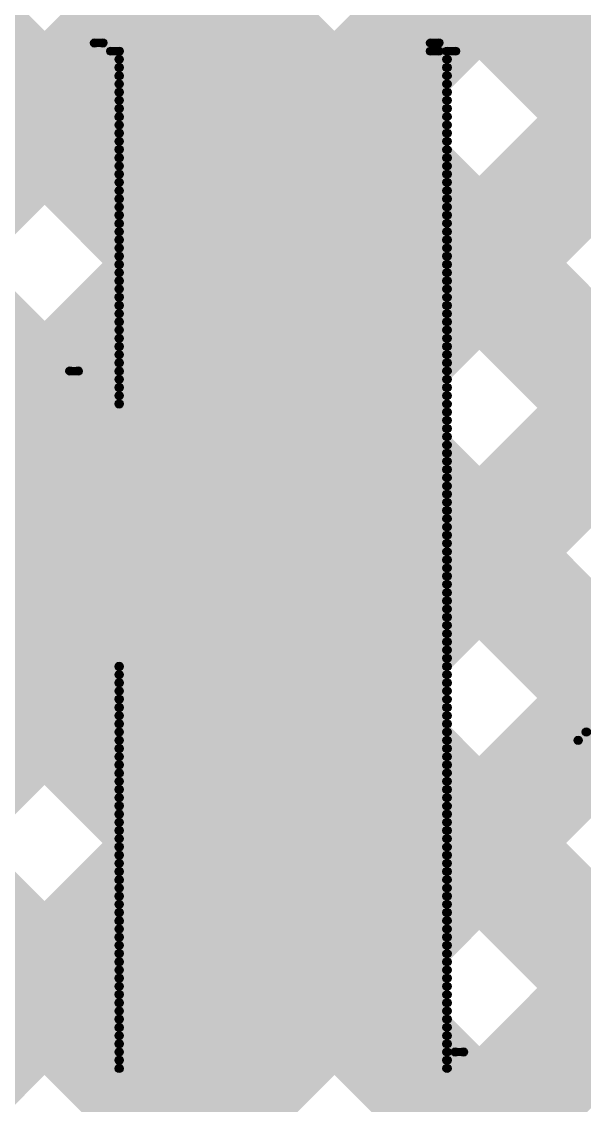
# Model space of a CAD drawing. Header units: millimetres. Extents: x 0 to 212, y 0 to 213.
# Drawn here: x 2.2141 to 2.2828, y 0.693 to 0.8251 of the extents above; entities that cross this region are included whole.
import ezdxf

# ---------------------------------------------------------------- set-up
doc = ezdxf.new("R2010")
doc.units = ezdxf.units.MM
doc.header["$MEASUREMENT"] = 0
for name, color, linetype in [('BottomLayer', 5, 'Continuous'), ('TopLayer', 1, 'Continuous'), ('TopOverlay', 2, 'Continuous')]:
    doc.layers.add(name, color=color, linetype=linetype)

msp = doc.modelspace()

# ---------------------------------------------------------------- hatches: boundary and pattern name
at = {"layer": 'BottomLayer'}
for points in [[(1.85049, 1.23991), (1.86109, 1.25052), (2.5433, 0.5683), (2.5327, 0.5577)], [(1.83281, 1.22223), (1.84341, 1.23284), (2.53853, 0.53772), (2.52793, 0.52711)], [(1.81513, 1.20455), (1.82574, 1.21516), (2.52086, 0.52004), (2.51025, 0.50943)], [(1.79745, 1.18688), (1.80806, 1.19748), (2.50318, 0.50236), (2.49257, 0.49176)], [(1.7427, 1.17092), (1.7533, 1.18153), (2.46782, 0.46701), (2.45722, 0.4564)], [(1.77919, 1.16979), (1.78979, 1.1804), (2.4855, 0.48469), (2.47489, 0.47408)], [(1.73182, 0.3177), (1.72121, 0.3283), (2.5327, 1.13979), (2.5433, 1.12918)], [(1.76718, 0.3177), (1.75657, 0.3283), (2.5327, 1.10443), (2.5433, 1.09382)], [(1.80253, 0.3177), (1.79192, 0.3283), (2.5327, 1.06908), (2.5433, 1.05847)], [(1.83789, 0.3177), (1.82728, 0.3283), (2.5327, 1.03372), (2.5433, 1.02311)], [(1.93727, 0.38172), (1.92666, 0.39233), (2.5327, 0.99837), (2.5433, 0.98776)], [(1.97205, 0.38115), (1.96145, 0.39176), (2.5327, 0.96301), (2.5433, 0.9524)]]:
    msp.add_hatch(color=5, dxfattribs=at).paths.add_polyline_path(points)
at = {"layer": 'TopLayer'}
for points in [[(1.39864, -0.01548), (1.38803, -0.00488), (2.5317, 1.13879), (2.5423, 1.12818)], [(1.99279, 1.09761), (2.0034, 1.10821), (2.5423, 0.5693), (2.5317, 0.5587)], [(1.43399, -0.01548), (1.42339, -0.00488), (2.5317, 1.10343), (2.5423, 1.09282)], [(1.97511, 1.07993), (1.98572, 1.09053), (2.5423, 0.53395), (2.5317, 0.52334)], [(1.95743, 1.06225), (1.96804, 1.07286), (2.5423, 0.49859), (2.5317, 0.48799)], [(1.46935, -0.01548), (1.45874, -0.00488), (2.5317, 1.06808), (2.5423, 1.05747)], [(1.93976, 1.04457), (1.95036, 1.05518), (2.5423, 0.46324), (2.5317, 0.45263)], [(1.92208, 1.02689), (1.93269, 1.0375), (2.5423, 0.42788), (2.5317, 0.41728)], [(1.50471, -0.01548), (1.4941, -0.00488), (2.5317, 1.03272), (2.5423, 1.02211)], [(1.9044, 1.00922), (1.91501, 1.01982), (2.5423, 0.39253), (2.5317, 0.38192)], [(1.93727, 0.38172), (1.92666, 0.39233), (2.5317, 0.99737), (2.5423, 0.98676)], [(1.97205, 0.38115), (1.96145, 0.39176), (2.5317, 0.96201), (2.5423, 0.9514)]]:
    msp.add_hatch(color=1, dxfattribs=at).paths.add_polyline_path(points)
at = {"layer": 'TopOverlay'}
h = msp.add_hatch(color=2, dxfattribs=at)
edge = h.paths.add_edge_path()
edge.add_arc((2.223, 0.82252), 0.0005, 0, 360)
for points in [[(2.223, 0.82202), (2.223, 0.82302), (2.224, 0.82302), (2.224, 0.82202)], [(2.264, 0.82202), (2.264, 0.82302), (2.265, 0.82302), (2.265, 0.82202)], [(2.225, 0.82102), (2.225, 0.82202), (2.226, 0.82202), (2.226, 0.82102)], [(2.264, 0.82102), (2.264, 0.82202), (2.265, 0.82202), (2.265, 0.82102)], [(2.266, 0.82102), (2.266, 0.82202), (2.267, 0.82202), (2.267, 0.82102)], [(2.226, 0.82002), (2.226, 0.82102), (2.266, 0.82102), (2.266, 0.82002)], [(2.226, 0.81902), (2.226, 0.82002), (2.266, 0.82002), (2.266, 0.81902)], [(2.226, 0.81802), (2.226, 0.81902), (2.266, 0.81902), (2.266, 0.81802)], [(2.226, 0.81702), (2.226, 0.81802), (2.266, 0.81802), (2.266, 0.81702)], [(2.226, 0.81602), (2.226, 0.81702), (2.266, 0.81702), (2.266, 0.81602)], [(2.226, 0.81502), (2.226, 0.81602), (2.266, 0.81602), (2.266, 0.81502)], [(2.226, 0.81402), (2.226, 0.81502), (2.266, 0.81502), (2.266, 0.81402)], [(2.226, 0.81302), (2.226, 0.81402), (2.266, 0.81402), (2.266, 0.81302)], [(2.226, 0.81202), (2.226, 0.81302), (2.266, 0.81302), (2.266, 0.81202)], [(2.226, 0.81102), (2.226, 0.81202), (2.266, 0.81202), (2.266, 0.81102)], [(2.226, 0.81002), (2.226, 0.81102), (2.266, 0.81102), (2.266, 0.81002)], [(2.226, 0.80902), (2.226, 0.81002), (2.266, 0.81002), (2.266, 0.80902)], [(2.226, 0.80802), (2.226, 0.80902), (2.266, 0.80902), (2.266, 0.80802)], [(2.226, 0.80702), (2.226, 0.80802), (2.266, 0.80802), (2.266, 0.80702)], [(2.226, 0.80602), (2.226, 0.80702), (2.266, 0.80702), (2.266, 0.80602)], [(2.226, 0.80502), (2.226, 0.80602), (2.266, 0.80602), (2.266, 0.80502)], [(2.226, 0.80402), (2.226, 0.80502), (2.266, 0.80502), (2.266, 0.80402)], [(2.226, 0.80302), (2.226, 0.80402), (2.266, 0.80402), (2.266, 0.80302)], [(2.226, 0.80202), (2.226, 0.80302), (2.266, 0.80302), (2.266, 0.80202)], [(2.226, 0.80102), (2.226, 0.80202), (2.266, 0.80202), (2.266, 0.80102)], [(2.226, 0.80002), (2.226, 0.80102), (2.266, 0.80102), (2.266, 0.80002)], [(2.226, 0.79902), (2.226, 0.80002), (2.266, 0.80002), (2.266, 0.79902)], [(2.226, 0.79802), (2.226, 0.79902), (2.266, 0.79902), (2.266, 0.79802)], [(2.226, 0.79702), (2.226, 0.79802), (2.266, 0.79802), (2.266, 0.79702)], [(2.226, 0.79602), (2.226, 0.79702), (2.266, 0.79702), (2.266, 0.79602)], [(2.226, 0.79502), (2.226, 0.79602), (2.266, 0.79602), (2.266, 0.79502)], [(2.226, 0.79402), (2.226, 0.79502), (2.266, 0.79502), (2.266, 0.79402)], [(2.226, 0.79302), (2.226, 0.79402), (2.266, 0.79402), (2.266, 0.79302)], [(2.226, 0.79202), (2.226, 0.79302), (2.266, 0.79302), (2.266, 0.79202)], [(2.226, 0.79102), (2.226, 0.79202), (2.266, 0.79202), (2.266, 0.79102)], [(2.226, 0.79002), (2.226, 0.79102), (2.266, 0.79102), (2.266, 0.79002)], [(2.226, 0.78902), (2.226, 0.79002), (2.266, 0.79002), (2.266, 0.78902)], [(2.226, 0.78802), (2.226, 0.78902), (2.266, 0.78902), (2.266, 0.78802)], [(2.226, 0.78702), (2.226, 0.78802), (2.266, 0.78802), (2.266, 0.78702)], [(2.226, 0.78602), (2.226, 0.78702), (2.266, 0.78702), (2.266, 0.78602)], [(2.226, 0.78502), (2.226, 0.78602), (2.266, 0.78602), (2.266, 0.78502)], [(2.226, 0.78402), (2.226, 0.78502), (2.266, 0.78502), (2.266, 0.78402)], [(2.226, 0.78302), (2.226, 0.78402), (2.266, 0.78402), (2.266, 0.78302)], [(2.22, 0.78202), (2.22, 0.78302), (2.221, 0.78302), (2.221, 0.78202)], [(2.226, 0.78202), (2.226, 0.78302), (2.266, 0.78302), (2.266, 0.78202)], [(2.226, 0.78102), (2.226, 0.78202), (2.266, 0.78202), (2.266, 0.78102)], [(2.226, 0.78002), (2.226, 0.78102), (2.266, 0.78102), (2.266, 0.78002)], [(2.226, 0.77902), (2.226, 0.78002), (2.266, 0.78002), (2.266, 0.77902)], [(2.146, 0.77702), (2.146, 0.77802), (2.266, 0.77802), (2.266, 0.77702)], [(2.226, 0.77802), (2.226, 0.77902), (2.266, 0.77902), (2.266, 0.77802)], [(2.146, 0.77602), (2.146, 0.77702), (2.266, 0.77702), (2.266, 0.77602)], [(2.146, 0.77502), (2.146, 0.77602), (2.266, 0.77602), (2.266, 0.77502)], [(2.146, 0.77402), (2.146, 0.77502), (2.266, 0.77502), (2.266, 0.77402)], [(2.146, 0.77302), (2.146, 0.77402), (2.266, 0.77402), (2.266, 0.77302)], [(2.146, 0.77202), (2.146, 0.77302), (2.266, 0.77302), (2.266, 0.77202)], [(2.146, 0.77102), (2.146, 0.77202), (2.266, 0.77202), (2.266, 0.77102)], [(2.146, 0.77002), (2.146, 0.77102), (2.266, 0.77102), (2.266, 0.77002)], [(2.146, 0.76902), (2.146, 0.77002), (2.266, 0.77002), (2.266, 0.76902)], [(2.146, 0.76802), (2.146, 0.76902), (2.266, 0.76902), (2.266, 0.76802)], [(2.146, 0.76702), (2.146, 0.76802), (2.266, 0.76802), (2.266, 0.76702)], [(2.146, 0.76602), (2.146, 0.76702), (2.266, 0.76702), (2.266, 0.76602)], [(2.146, 0.76502), (2.146, 0.76602), (2.266, 0.76602), (2.266, 0.76502)], [(2.146, 0.76402), (2.146, 0.76502), (2.266, 0.76502), (2.266, 0.76402)], [(2.146, 0.76302), (2.146, 0.76402), (2.266, 0.76402), (2.266, 0.76302)], [(2.146, 0.76202), (2.146, 0.76302), (2.266, 0.76302), (2.266, 0.76202)], [(2.146, 0.76102), (2.146, 0.76202), (2.266, 0.76202), (2.266, 0.76102)], [(2.146, 0.76002), (2.146, 0.76102), (2.266, 0.76102), (2.266, 0.76002)], [(2.146, 0.75902), (2.146, 0.76002), (2.266, 0.76002), (2.266, 0.75902)], [(2.146, 0.75802), (2.146, 0.75902), (2.266, 0.75902), (2.266, 0.75802)], [(2.146, 0.75702), (2.146, 0.75802), (2.266, 0.75802), (2.266, 0.75702)], [(2.146, 0.75602), (2.146, 0.75702), (2.266, 0.75702), (2.266, 0.75602)], [(2.146, 0.75502), (2.146, 0.75602), (2.266, 0.75602), (2.266, 0.75502)], [(2.146, 0.75402), (2.146, 0.75502), (2.266, 0.75502), (2.266, 0.75402)], [(2.146, 0.75302), (2.146, 0.75402), (2.266, 0.75402), (2.266, 0.75302)], [(2.146, 0.75202), (2.146, 0.75302), (2.266, 0.75302), (2.266, 0.75202)], [(2.146, 0.75102), (2.146, 0.75202), (2.266, 0.75202), (2.266, 0.75102)], [(2.146, 0.75002), (2.146, 0.75102), (2.266, 0.75102), (2.266, 0.75002)], [(2.146, 0.74902), (2.146, 0.75002), (2.266, 0.75002), (2.266, 0.74902)], [(2.146, 0.74802), (2.146, 0.74902), (2.266, 0.74902), (2.266, 0.74802)], [(2.146, 0.74702), (2.146, 0.74802), (2.266, 0.74802), (2.266, 0.74702)], [(2.226, 0.74602), (2.226, 0.74702), (2.266, 0.74702), (2.266, 0.74602)], [(2.226, 0.74502), (2.226, 0.74602), (2.266, 0.74602), (2.266, 0.74502)], [(2.226, 0.74402), (2.226, 0.74502), (2.266, 0.74502), (2.266, 0.74402)], [(2.226, 0.74302), (2.226, 0.74402), (2.266, 0.74402), (2.266, 0.74302)], [(2.226, 0.74202), (2.226, 0.74302), (2.266, 0.74302), (2.266, 0.74202)], [(2.226, 0.74102), (2.226, 0.74202), (2.266, 0.74202), (2.266, 0.74102)], [(2.226, 0.74002), (2.226, 0.74102), (2.266, 0.74102), (2.266, 0.74002)], [(2.226, 0.73902), (2.226, 0.74002), (2.266, 0.74002), (2.266, 0.73902)], [(2.226, 0.73802), (2.226, 0.73902), (2.266, 0.73902), (2.266, 0.73802)], [(2.226, 0.73702), (2.226, 0.73802), (2.266, 0.73802), (2.266, 0.73702)], [(2.282, 0.73702), (2.282, 0.73802), (2.321, 0.73802), (2.321, 0.73702)], [(2.226, 0.73602), (2.226, 0.73702), (2.266, 0.73702), (2.266, 0.73602)], [(2.226, 0.73502), (2.226, 0.73602), (2.266, 0.73602), (2.266, 0.73502)], [(2.226, 0.73402), (2.226, 0.73502), (2.266, 0.73502), (2.266, 0.73402)], [(2.226, 0.73302), (2.226, 0.73402), (2.266, 0.73402), (2.266, 0.73302)], [(2.226, 0.73202), (2.226, 0.73302), (2.266, 0.73302), (2.266, 0.73202)], [(2.226, 0.73102), (2.226, 0.73202), (2.266, 0.73202), (2.266, 0.73102)], [(2.226, 0.73002), (2.226, 0.73102), (2.266, 0.73102), (2.266, 0.73002)], [(2.226, 0.72902), (2.226, 0.73002), (2.266, 0.73002), (2.266, 0.72902)], [(2.226, 0.72802), (2.226, 0.72902), (2.266, 0.72902), (2.266, 0.72802)], [(2.226, 0.72702), (2.226, 0.72802), (2.266, 0.72802), (2.266, 0.72702)], [(2.226, 0.72602), (2.226, 0.72702), (2.266, 0.72702), (2.266, 0.72602)], [(2.226, 0.72502), (2.226, 0.72602), (2.266, 0.72602), (2.266, 0.72502)], [(2.226, 0.72402), (2.226, 0.72502), (2.266, 0.72502), (2.266, 0.72402)], [(2.226, 0.72302), (2.226, 0.72402), (2.266, 0.72402), (2.266, 0.72302)], [(2.226, 0.72202), (2.226, 0.72302), (2.266, 0.72302), (2.266, 0.72202)], [(2.226, 0.72102), (2.226, 0.72202), (2.266, 0.72202), (2.266, 0.72102)], [(2.226, 0.72002), (2.226, 0.72102), (2.266, 0.72102), (2.266, 0.72002)], [(2.226, 0.71902), (2.226, 0.72002), (2.266, 0.72002), (2.266, 0.71902)], [(2.226, 0.71802), (2.226, 0.71902), (2.266, 0.71902), (2.266, 0.71802)], [(2.226, 0.71702), (2.226, 0.71802), (2.266, 0.71802), (2.266, 0.71702)], [(2.226, 0.71602), (2.226, 0.71702), (2.266, 0.71702), (2.266, 0.71602)], [(2.226, 0.71502), (2.226, 0.71602), (2.266, 0.71602), (2.266, 0.71502)], [(2.226, 0.71402), (2.226, 0.71502), (2.266, 0.71502), (2.266, 0.71402)], [(2.226, 0.71302), (2.226, 0.71402), (2.266, 0.71402), (2.266, 0.71302)], [(2.226, 0.71202), (2.226, 0.71302), (2.266, 0.71302), (2.266, 0.71202)], [(2.226, 0.71102), (2.226, 0.71202), (2.266, 0.71202), (2.266, 0.71102)], [(2.226, 0.71002), (2.226, 0.71102), (2.266, 0.71102), (2.266, 0.71002)], [(2.226, 0.70902), (2.226, 0.71002), (2.266, 0.71002), (2.266, 0.70902)], [(2.226, 0.70802), (2.226, 0.70902), (2.266, 0.70902), (2.266, 0.70802)], [(2.226, 0.70702), (2.226, 0.70802), (2.266, 0.70802), (2.266, 0.70702)], [(2.226, 0.70602), (2.226, 0.70702), (2.266, 0.70702), (2.266, 0.70602)], [(2.226, 0.70502), (2.226, 0.70602), (2.266, 0.70602), (2.266, 0.70502)], [(2.226, 0.70402), (2.226, 0.70502), (2.266, 0.70502), (2.266, 0.70402)], [(2.226, 0.70302), (2.226, 0.70402), (2.266, 0.70402), (2.266, 0.70302)], [(2.226, 0.70202), (2.226, 0.70302), (2.266, 0.70302), (2.266, 0.70202)], [(2.226, 0.70102), (2.226, 0.70202), (2.266, 0.70202), (2.266, 0.70102)], [(2.226, 0.70002), (2.226, 0.70102), (2.266, 0.70102), (2.266, 0.70002)], [(2.226, 0.69902), (2.226, 0.70002), (2.266, 0.70002), (2.266, 0.69902)], [(2.226, 0.69802), (2.226, 0.69902), (2.266, 0.69902), (2.266, 0.69802)], [(2.267, 0.69902), (2.267, 0.70002), (2.268, 0.70002), (2.268, 0.69902)], [(2.226, 0.69702), (2.226, 0.69802), (2.266, 0.69802), (2.266, 0.69702)]]:
    msp.add_hatch(color=2, dxfattribs=at).paths.add_polyline_path(points)
h = msp.add_hatch(color=2, dxfattribs=at)
edge = h.paths.add_edge_path()
edge.add_arc((2.224, 0.82252), 0.0005, 0, 360)
h = msp.add_hatch(color=2, dxfattribs=at)
edge = h.paths.add_edge_path()
edge.add_arc((2.264, 0.82252), 0.0005, 0, 360)
h = msp.add_hatch(color=2, dxfattribs=at)
edge = h.paths.add_edge_path()
edge.add_arc((2.265, 0.82252), 0.0005, 0, 360)
h = msp.add_hatch(color=2, dxfattribs=at)
edge = h.paths.add_edge_path()
edge.add_arc((2.225, 0.82152), 0.0005, 0, 360)
h = msp.add_hatch(color=2, dxfattribs=at)
edge = h.paths.add_edge_path()
edge.add_arc((2.226, 0.82152), 0.0005, 0, 360)
h = msp.add_hatch(color=2, dxfattribs=at)
edge = h.paths.add_edge_path()
edge.add_arc((2.264, 0.82152), 0.0005, 0, 360)
h = msp.add_hatch(color=2, dxfattribs=at)
edge = h.paths.add_edge_path()
edge.add_arc((2.265, 0.82152), 0.0005, 0, 360)
h = msp.add_hatch(color=2, dxfattribs=at)
edge = h.paths.add_edge_path()
edge.add_arc((2.266, 0.82152), 0.0005, 0, 360)
h = msp.add_hatch(color=2, dxfattribs=at)
edge = h.paths.add_edge_path()
edge.add_arc((2.267, 0.82152), 0.0005, 0, 360)
h = msp.add_hatch(color=2, dxfattribs=at)
edge = h.paths.add_edge_path()
edge.add_arc((2.226, 0.82052), 0.0005, 0, 360)
h = msp.add_hatch(color=2, dxfattribs=at)
edge = h.paths.add_edge_path()
edge.add_arc((2.266, 0.82052), 0.0005, 0, 360)
h = msp.add_hatch(color=2, dxfattribs=at)
edge = h.paths.add_edge_path()
edge.add_arc((2.226, 0.81952), 0.0005, 0, 360)
h = msp.add_hatch(color=2, dxfattribs=at)
edge = h.paths.add_edge_path()
edge.add_arc((2.226, 0.81852), 0.0005, 0, 360)
h = msp.add_hatch(color=2, dxfattribs=at)
edge = h.paths.add_edge_path()
edge.add_arc((2.266, 0.81952), 0.0005, 0, 360)
h = msp.add_hatch(color=2, dxfattribs=at)
edge = h.paths.add_edge_path()
edge.add_arc((2.266, 0.81852), 0.0005, 0, 360)
h = msp.add_hatch(color=2, dxfattribs=at)
edge = h.paths.add_edge_path()
edge.add_arc((2.226, 0.81752), 0.0005, 0, 360)
h = msp.add_hatch(color=2, dxfattribs=at)
edge = h.paths.add_edge_path()
edge.add_arc((2.266, 0.81752), 0.0005, 0, 360)
h = msp.add_hatch(color=2, dxfattribs=at)
edge = h.paths.add_edge_path()
edge.add_arc((2.226, 0.81652), 0.0005, 0, 360)
h = msp.add_hatch(color=2, dxfattribs=at)
edge = h.paths.add_edge_path()
edge.add_arc((2.266, 0.81652), 0.0005, 0, 360)
h = msp.add_hatch(color=2, dxfattribs=at)
edge = h.paths.add_edge_path()
edge.add_arc((2.226, 0.81552), 0.0005, 0, 360)
h = msp.add_hatch(color=2, dxfattribs=at)
edge = h.paths.add_edge_path()
edge.add_arc((2.226, 0.81452), 0.0005, 0, 360)
h = msp.add_hatch(color=2, dxfattribs=at)
edge = h.paths.add_edge_path()
edge.add_arc((2.266, 0.81552), 0.0005, 0, 360)
h = msp.add_hatch(color=2, dxfattribs=at)
edge = h.paths.add_edge_path()
edge.add_arc((2.266, 0.81452), 0.0005, 0, 360)
h = msp.add_hatch(color=2, dxfattribs=at)
edge = h.paths.add_edge_path()
edge.add_arc((2.226, 0.81352), 0.0005, 0, 360)
h = msp.add_hatch(color=2, dxfattribs=at)
edge = h.paths.add_edge_path()
edge.add_arc((2.266, 0.81352), 0.0005, 0, 360)
h = msp.add_hatch(color=2, dxfattribs=at)
edge = h.paths.add_edge_path()
edge.add_arc((2.226, 0.81252), 0.0005, 0, 360)
h = msp.add_hatch(color=2, dxfattribs=at)
edge = h.paths.add_edge_path()
edge.add_arc((2.266, 0.81252), 0.0005, 0, 360)
h = msp.add_hatch(color=2, dxfattribs=at)
edge = h.paths.add_edge_path()
edge.add_arc((2.226, 0.81152), 0.0005, 0, 360)
h = msp.add_hatch(color=2, dxfattribs=at)
edge = h.paths.add_edge_path()
edge.add_arc((2.226, 0.81052), 0.0005, 0, 360)
h = msp.add_hatch(color=2, dxfattribs=at)
edge = h.paths.add_edge_path()
edge.add_arc((2.266, 0.81152), 0.0005, 0, 360)
h = msp.add_hatch(color=2, dxfattribs=at)
edge = h.paths.add_edge_path()
edge.add_arc((2.266, 0.81052), 0.0005, 0, 360)
h = msp.add_hatch(color=2, dxfattribs=at)
edge = h.paths.add_edge_path()
edge.add_arc((2.226, 0.80952), 0.0005, 0, 360)
h = msp.add_hatch(color=2, dxfattribs=at)
edge = h.paths.add_edge_path()
edge.add_arc((2.266, 0.80952), 0.0005, 0, 360)
h = msp.add_hatch(color=2, dxfattribs=at)
edge = h.paths.add_edge_path()
edge.add_arc((2.226, 0.80852), 0.0005, 0, 360)
h = msp.add_hatch(color=2, dxfattribs=at)
edge = h.paths.add_edge_path()
edge.add_arc((2.266, 0.80852), 0.0005, 0, 360)
h = msp.add_hatch(color=2, dxfattribs=at)
edge = h.paths.add_edge_path()
edge.add_arc((2.226, 0.80752), 0.0005, 0, 360)
h = msp.add_hatch(color=2, dxfattribs=at)
edge = h.paths.add_edge_path()
edge.add_arc((2.266, 0.80752), 0.0005, 0, 360)
h = msp.add_hatch(color=2, dxfattribs=at)
edge = h.paths.add_edge_path()
edge.add_arc((2.226, 0.80652), 0.0005, 0, 360)
h = msp.add_hatch(color=2, dxfattribs=at)
edge = h.paths.add_edge_path()
edge.add_arc((2.226, 0.80552), 0.0005, 0, 360)
h = msp.add_hatch(color=2, dxfattribs=at)
edge = h.paths.add_edge_path()
edge.add_arc((2.266, 0.80652), 0.0005, 0, 360)
h = msp.add_hatch(color=2, dxfattribs=at)
edge = h.paths.add_edge_path()
edge.add_arc((2.266, 0.80552), 0.0005, 0, 360)
h = msp.add_hatch(color=2, dxfattribs=at)
edge = h.paths.add_edge_path()
edge.add_arc((2.226, 0.80452), 0.0005, 0, 360)
h = msp.add_hatch(color=2, dxfattribs=at)
edge = h.paths.add_edge_path()
edge.add_arc((2.266, 0.80452), 0.0005, 0, 360)
h = msp.add_hatch(color=2, dxfattribs=at)
edge = h.paths.add_edge_path()
edge.add_arc((2.226, 0.80352), 0.0005, 0, 360)
h = msp.add_hatch(color=2, dxfattribs=at)
edge = h.paths.add_edge_path()
edge.add_arc((2.266, 0.80352), 0.0005, 0, 360)
h = msp.add_hatch(color=2, dxfattribs=at)
edge = h.paths.add_edge_path()
edge.add_arc((2.226, 0.80252), 0.0005, 0, 360)
h = msp.add_hatch(color=2, dxfattribs=at)
edge = h.paths.add_edge_path()
edge.add_arc((2.226, 0.80152), 0.0005, 0, 360)
h = msp.add_hatch(color=2, dxfattribs=at)
edge = h.paths.add_edge_path()
edge.add_arc((2.266, 0.80252), 0.0005, 0, 360)
h = msp.add_hatch(color=2, dxfattribs=at)
edge = h.paths.add_edge_path()
edge.add_arc((2.266, 0.80152), 0.0005, 0, 360)
h = msp.add_hatch(color=2, dxfattribs=at)
edge = h.paths.add_edge_path()
edge.add_arc((2.226, 0.80052), 0.0005, 0, 360)
h = msp.add_hatch(color=2, dxfattribs=at)
edge = h.paths.add_edge_path()
edge.add_arc((2.266, 0.80052), 0.0005, 0, 360)
h = msp.add_hatch(color=2, dxfattribs=at)
edge = h.paths.add_edge_path()
edge.add_arc((2.226, 0.79952), 0.0005, 0, 360)
h = msp.add_hatch(color=2, dxfattribs=at)
edge = h.paths.add_edge_path()
edge.add_arc((2.266, 0.79952), 0.0005, 0, 360)
h = msp.add_hatch(color=2, dxfattribs=at)
edge = h.paths.add_edge_path()
edge.add_arc((2.226, 0.79852), 0.0005, 0, 360)
h = msp.add_hatch(color=2, dxfattribs=at)
edge = h.paths.add_edge_path()
edge.add_arc((2.226, 0.79752), 0.0005, 0, 360)
h = msp.add_hatch(color=2, dxfattribs=at)
edge = h.paths.add_edge_path()
edge.add_arc((2.266, 0.79852), 0.0005, 0, 360)
h = msp.add_hatch(color=2, dxfattribs=at)
edge = h.paths.add_edge_path()
edge.add_arc((2.266, 0.79752), 0.0005, 0, 360)
h = msp.add_hatch(color=2, dxfattribs=at)
edge = h.paths.add_edge_path()
edge.add_arc((2.226, 0.79652), 0.0005, 0, 360)
h = msp.add_hatch(color=2, dxfattribs=at)
edge = h.paths.add_edge_path()
edge.add_arc((2.266, 0.79652), 0.0005, 0, 360)
h = msp.add_hatch(color=2, dxfattribs=at)
edge = h.paths.add_edge_path()
edge.add_arc((2.226, 0.79552), 0.0005, 0, 360)
h = msp.add_hatch(color=2, dxfattribs=at)
edge = h.paths.add_edge_path()
edge.add_arc((2.266, 0.79552), 0.0005, 0, 360)
h = msp.add_hatch(color=2, dxfattribs=at)
edge = h.paths.add_edge_path()
edge.add_arc((2.226, 0.79452), 0.0005, 0, 360)
h = msp.add_hatch(color=2, dxfattribs=at)
edge = h.paths.add_edge_path()
edge.add_arc((2.226, 0.79352), 0.0005, 0, 360)
h = msp.add_hatch(color=2, dxfattribs=at)
edge = h.paths.add_edge_path()
edge.add_arc((2.266, 0.79452), 0.0005, 0, 360)
h = msp.add_hatch(color=2, dxfattribs=at)
edge = h.paths.add_edge_path()
edge.add_arc((2.266, 0.79352), 0.0005, 0, 360)
h = msp.add_hatch(color=2, dxfattribs=at)
edge = h.paths.add_edge_path()
edge.add_arc((2.226, 0.79252), 0.0005, 0, 360)
h = msp.add_hatch(color=2, dxfattribs=at)
edge = h.paths.add_edge_path()
edge.add_arc((2.266, 0.79252), 0.0005, 0, 360)
h = msp.add_hatch(color=2, dxfattribs=at)
edge = h.paths.add_edge_path()
edge.add_arc((2.226, 0.79152), 0.0005, 0, 360)
h = msp.add_hatch(color=2, dxfattribs=at)
edge = h.paths.add_edge_path()
edge.add_arc((2.266, 0.79152), 0.0005, 0, 360)
h = msp.add_hatch(color=2, dxfattribs=at)
edge = h.paths.add_edge_path()
edge.add_arc((2.226, 0.79052), 0.0005, 0, 360)
h = msp.add_hatch(color=2, dxfattribs=at)
edge = h.paths.add_edge_path()
edge.add_arc((2.226, 0.78952), 0.0005, 0, 360)
h = msp.add_hatch(color=2, dxfattribs=at)
edge = h.paths.add_edge_path()
edge.add_arc((2.266, 0.79052), 0.0005, 0, 360)
h = msp.add_hatch(color=2, dxfattribs=at)
edge = h.paths.add_edge_path()
edge.add_arc((2.266, 0.78952), 0.0005, 0, 360)
h = msp.add_hatch(color=2, dxfattribs=at)
edge = h.paths.add_edge_path()
edge.add_arc((2.226, 0.78852), 0.0005, 0, 360)
h = msp.add_hatch(color=2, dxfattribs=at)
edge = h.paths.add_edge_path()
edge.add_arc((2.266, 0.78852), 0.0005, 0, 360)
h = msp.add_hatch(color=2, dxfattribs=at)
edge = h.paths.add_edge_path()
edge.add_arc((2.226, 0.78752), 0.0005, 0, 360)
h = msp.add_hatch(color=2, dxfattribs=at)
edge = h.paths.add_edge_path()
edge.add_arc((2.266, 0.78752), 0.0005, 0, 360)
h = msp.add_hatch(color=2, dxfattribs=at)
edge = h.paths.add_edge_path()
edge.add_arc((2.226, 0.78652), 0.0005, 0, 360)
h = msp.add_hatch(color=2, dxfattribs=at)
edge = h.paths.add_edge_path()
edge.add_arc((2.226, 0.78552), 0.0005, 0, 360)
h = msp.add_hatch(color=2, dxfattribs=at)
edge = h.paths.add_edge_path()
edge.add_arc((2.266, 0.78652), 0.0005, 0, 360)
h = msp.add_hatch(color=2, dxfattribs=at)
edge = h.paths.add_edge_path()
edge.add_arc((2.266, 0.78552), 0.0005, 0, 360)
h = msp.add_hatch(color=2, dxfattribs=at)
edge = h.paths.add_edge_path()
edge.add_arc((2.226, 0.78452), 0.0005, 0, 360)
h = msp.add_hatch(color=2, dxfattribs=at)
edge = h.paths.add_edge_path()
edge.add_arc((2.266, 0.78452), 0.0005, 0, 360)
h = msp.add_hatch(color=2, dxfattribs=at)
edge = h.paths.add_edge_path()
edge.add_arc((2.226, 0.78352), 0.0005, 0, 360)
h = msp.add_hatch(color=2, dxfattribs=at)
edge = h.paths.add_edge_path()
edge.add_arc((2.266, 0.78352), 0.0005, 0, 360)
h = msp.add_hatch(color=2, dxfattribs=at)
edge = h.paths.add_edge_path()
edge.add_arc((2.22, 0.78252), 0.0005, 0, 360)
h = msp.add_hatch(color=2, dxfattribs=at)
edge = h.paths.add_edge_path()
edge.add_arc((2.221, 0.78252), 0.0005, 0, 360)
h = msp.add_hatch(color=2, dxfattribs=at)
edge = h.paths.add_edge_path()
edge.add_arc((2.226, 0.78252), 0.0005, 0, 360)
h = msp.add_hatch(color=2, dxfattribs=at)
edge = h.paths.add_edge_path()
edge.add_arc((2.226, 0.78152), 0.0005, 0, 360)
h = msp.add_hatch(color=2, dxfattribs=at)
edge = h.paths.add_edge_path()
edge.add_arc((2.266, 0.78252), 0.0005, 0, 360)
h = msp.add_hatch(color=2, dxfattribs=at)
edge = h.paths.add_edge_path()
edge.add_arc((2.266, 0.78152), 0.0005, 0, 360)
h = msp.add_hatch(color=2, dxfattribs=at)
edge = h.paths.add_edge_path()
edge.add_arc((2.226, 0.78052), 0.0005, 0, 360)
h = msp.add_hatch(color=2, dxfattribs=at)
edge = h.paths.add_edge_path()
edge.add_arc((2.266, 0.78052), 0.0005, 0, 360)
h = msp.add_hatch(color=2, dxfattribs=at)
edge = h.paths.add_edge_path()
edge.add_arc((2.226, 0.77952), 0.0005, 0, 360)
h = msp.add_hatch(color=2, dxfattribs=at)
edge = h.paths.add_edge_path()
edge.add_arc((2.266, 0.77952), 0.0005, 0, 360)
h = msp.add_hatch(color=2, dxfattribs=at)
edge = h.paths.add_edge_path()
edge.add_arc((2.226, 0.77852), 0.0005, 0, 360)
h = msp.add_hatch(color=2, dxfattribs=at)
edge = h.paths.add_edge_path()
edge.add_arc((2.266, 0.77852), 0.0005, 0, 360)
h = msp.add_hatch(color=2, dxfattribs=at)
edge = h.paths.add_edge_path()
edge.add_arc((2.266, 0.77752), 0.0005, 0, 360)
h = msp.add_hatch(color=2, dxfattribs=at)
edge = h.paths.add_edge_path()
edge.add_arc((2.266, 0.77652), 0.0005, 0, 360)
h = msp.add_hatch(color=2, dxfattribs=at)
edge = h.paths.add_edge_path()
edge.add_arc((2.266, 0.77552), 0.0005, 0, 360)
h = msp.add_hatch(color=2, dxfattribs=at)
edge = h.paths.add_edge_path()
edge.add_arc((2.266, 0.77452), 0.0005, 0, 360)
h = msp.add_hatch(color=2, dxfattribs=at)
edge = h.paths.add_edge_path()
edge.add_arc((2.266, 0.77352), 0.0005, 0, 360)
h = msp.add_hatch(color=2, dxfattribs=at)
edge = h.paths.add_edge_path()
edge.add_arc((2.266, 0.77252), 0.0005, 0, 360)
h = msp.add_hatch(color=2, dxfattribs=at)
edge = h.paths.add_edge_path()
edge.add_arc((2.266, 0.77152), 0.0005, 0, 360)
h = msp.add_hatch(color=2, dxfattribs=at)
edge = h.paths.add_edge_path()
edge.add_arc((2.266, 0.77052), 0.0005, 0, 360)
h = msp.add_hatch(color=2, dxfattribs=at)
edge = h.paths.add_edge_path()
edge.add_arc((2.266, 0.76952), 0.0005, 0, 360)
h = msp.add_hatch(color=2, dxfattribs=at)
edge = h.paths.add_edge_path()
edge.add_arc((2.266, 0.76852), 0.0005, 0, 360)
h = msp.add_hatch(color=2, dxfattribs=at)
edge = h.paths.add_edge_path()
edge.add_arc((2.266, 0.76752), 0.0005, 0, 360)
h = msp.add_hatch(color=2, dxfattribs=at)
edge = h.paths.add_edge_path()
edge.add_arc((2.266, 0.76652), 0.0005, 0, 360)
h = msp.add_hatch(color=2, dxfattribs=at)
edge = h.paths.add_edge_path()
edge.add_arc((2.266, 0.76552), 0.0005, 0, 360)
h = msp.add_hatch(color=2, dxfattribs=at)
edge = h.paths.add_edge_path()
edge.add_arc((2.266, 0.76452), 0.0005, 0, 360)
h = msp.add_hatch(color=2, dxfattribs=at)
edge = h.paths.add_edge_path()
edge.add_arc((2.266, 0.76352), 0.0005, 0, 360)
h = msp.add_hatch(color=2, dxfattribs=at)
edge = h.paths.add_edge_path()
edge.add_arc((2.266, 0.76252), 0.0005, 0, 360)
h = msp.add_hatch(color=2, dxfattribs=at)
edge = h.paths.add_edge_path()
edge.add_arc((2.266, 0.76152), 0.0005, 0, 360)
h = msp.add_hatch(color=2, dxfattribs=at)
edge = h.paths.add_edge_path()
edge.add_arc((2.266, 0.76052), 0.0005, 0, 360)
h = msp.add_hatch(color=2, dxfattribs=at)
edge = h.paths.add_edge_path()
edge.add_arc((2.266, 0.75952), 0.0005, 0, 360)
h = msp.add_hatch(color=2, dxfattribs=at)
edge = h.paths.add_edge_path()
edge.add_arc((2.266, 0.75852), 0.0005, 0, 360)
h = msp.add_hatch(color=2, dxfattribs=at)
edge = h.paths.add_edge_path()
edge.add_arc((2.266, 0.75752), 0.0005, 0, 360)
h = msp.add_hatch(color=2, dxfattribs=at)
edge = h.paths.add_edge_path()
edge.add_arc((2.266, 0.75652), 0.0005, 0, 360)
h = msp.add_hatch(color=2, dxfattribs=at)
edge = h.paths.add_edge_path()
edge.add_arc((2.266, 0.75552), 0.0005, 0, 360)
h = msp.add_hatch(color=2, dxfattribs=at)
edge = h.paths.add_edge_path()
edge.add_arc((2.266, 0.75452), 0.0005, 0, 360)
h = msp.add_hatch(color=2, dxfattribs=at)
edge = h.paths.add_edge_path()
edge.add_arc((2.266, 0.75352), 0.0005, 0, 360)
h = msp.add_hatch(color=2, dxfattribs=at)
edge = h.paths.add_edge_path()
edge.add_arc((2.266, 0.75252), 0.0005, 0, 360)
h = msp.add_hatch(color=2, dxfattribs=at)
edge = h.paths.add_edge_path()
edge.add_arc((2.266, 0.75152), 0.0005, 0, 360)
h = msp.add_hatch(color=2, dxfattribs=at)
edge = h.paths.add_edge_path()
edge.add_arc((2.266, 0.75052), 0.0005, 0, 360)
h = msp.add_hatch(color=2, dxfattribs=at)
edge = h.paths.add_edge_path()
edge.add_arc((2.266, 0.74952), 0.0005, 0, 360)
h = msp.add_hatch(color=2, dxfattribs=at)
edge = h.paths.add_edge_path()
edge.add_arc((2.266, 0.74852), 0.0005, 0, 360)
h = msp.add_hatch(color=2, dxfattribs=at)
edge = h.paths.add_edge_path()
edge.add_arc((2.266, 0.74752), 0.0005, 0, 360)
h = msp.add_hatch(color=2, dxfattribs=at)
edge = h.paths.add_edge_path()
edge.add_arc((2.226, 0.74652), 0.0005, 0, 360)
h = msp.add_hatch(color=2, dxfattribs=at)
edge = h.paths.add_edge_path()
edge.add_arc((2.266, 0.74652), 0.0005, 0, 360)
h = msp.add_hatch(color=2, dxfattribs=at)
edge = h.paths.add_edge_path()
edge.add_arc((2.226, 0.74552), 0.0005, 0, 360)
h = msp.add_hatch(color=2, dxfattribs=at)
edge = h.paths.add_edge_path()
edge.add_arc((2.226, 0.74452), 0.0005, 0, 360)
h = msp.add_hatch(color=2, dxfattribs=at)
edge = h.paths.add_edge_path()
edge.add_arc((2.266, 0.74552), 0.0005, 0, 360)
h = msp.add_hatch(color=2, dxfattribs=at)
edge = h.paths.add_edge_path()
edge.add_arc((2.266, 0.74452), 0.0005, 0, 360)
h = msp.add_hatch(color=2, dxfattribs=at)
edge = h.paths.add_edge_path()
edge.add_arc((2.226, 0.74352), 0.0005, 0, 360)
h = msp.add_hatch(color=2, dxfattribs=at)
edge = h.paths.add_edge_path()
edge.add_arc((2.266, 0.74352), 0.0005, 0, 360)
h = msp.add_hatch(color=2, dxfattribs=at)
edge = h.paths.add_edge_path()
edge.add_arc((2.226, 0.74252), 0.0005, 0, 360)
h = msp.add_hatch(color=2, dxfattribs=at)
edge = h.paths.add_edge_path()
edge.add_arc((2.266, 0.74252), 0.0005, 0, 360)
h = msp.add_hatch(color=2, dxfattribs=at)
edge = h.paths.add_edge_path()
edge.add_arc((2.226, 0.74152), 0.0005, 0, 360)
h = msp.add_hatch(color=2, dxfattribs=at)
edge = h.paths.add_edge_path()
edge.add_arc((2.226, 0.74052), 0.0005, 0, 360)
h = msp.add_hatch(color=2, dxfattribs=at)
edge = h.paths.add_edge_path()
edge.add_arc((2.266, 0.74152), 0.0005, 0, 360)
h = msp.add_hatch(color=2, dxfattribs=at)
edge = h.paths.add_edge_path()
edge.add_arc((2.266, 0.74052), 0.0005, 0, 360)
h = msp.add_hatch(color=2, dxfattribs=at)
edge = h.paths.add_edge_path()
edge.add_arc((2.226, 0.73952), 0.0005, 0, 360)
h = msp.add_hatch(color=2, dxfattribs=at)
edge = h.paths.add_edge_path()
edge.add_arc((2.266, 0.73952), 0.0005, 0, 360)
h = msp.add_hatch(color=2, dxfattribs=at)
edge = h.paths.add_edge_path()
edge.add_arc((2.226, 0.73852), 0.0005, 0, 360)
h = msp.add_hatch(color=2, dxfattribs=at)
edge = h.paths.add_edge_path()
edge.add_arc((2.266, 0.73852), 0.0005, 0, 360)
h = msp.add_hatch(color=2, dxfattribs=at)
edge = h.paths.add_edge_path()
edge.add_arc((2.283, 0.73852), 0.0005, 0, 360)
h = msp.add_hatch(color=2, dxfattribs=at)
edge = h.paths.add_edge_path()
edge.add_arc((2.226, 0.73752), 0.0005, 0, 360)
h = msp.add_hatch(color=2, dxfattribs=at)
edge = h.paths.add_edge_path()
edge.add_arc((2.266, 0.73752), 0.0005, 0, 360)
h = msp.add_hatch(color=2, dxfattribs=at)
edge = h.paths.add_edge_path()
edge.add_arc((2.282, 0.73752), 0.0005, 0, 360)
h = msp.add_hatch(color=2, dxfattribs=at)
edge = h.paths.add_edge_path()
edge.add_arc((2.226, 0.73652), 0.0005, 0, 360)
h = msp.add_hatch(color=2, dxfattribs=at)
edge = h.paths.add_edge_path()
edge.add_arc((2.226, 0.73552), 0.0005, 0, 360)
h = msp.add_hatch(color=2, dxfattribs=at)
edge = h.paths.add_edge_path()
edge.add_arc((2.266, 0.73652), 0.0005, 0, 360)
h = msp.add_hatch(color=2, dxfattribs=at)
edge = h.paths.add_edge_path()
edge.add_arc((2.266, 0.73552), 0.0005, 0, 360)
h = msp.add_hatch(color=2, dxfattribs=at)
edge = h.paths.add_edge_path()
edge.add_arc((2.226, 0.73452), 0.0005, 0, 360)
h = msp.add_hatch(color=2, dxfattribs=at)
edge = h.paths.add_edge_path()
edge.add_arc((2.266, 0.73452), 0.0005, 0, 360)
h = msp.add_hatch(color=2, dxfattribs=at)
edge = h.paths.add_edge_path()
edge.add_arc((2.226, 0.73352), 0.0005, 0, 360)
h = msp.add_hatch(color=2, dxfattribs=at)
edge = h.paths.add_edge_path()
edge.add_arc((2.266, 0.73352), 0.0005, 0, 360)
h = msp.add_hatch(color=2, dxfattribs=at)
edge = h.paths.add_edge_path()
edge.add_arc((2.226, 0.73252), 0.0005, 0, 360)
h = msp.add_hatch(color=2, dxfattribs=at)
edge = h.paths.add_edge_path()
edge.add_arc((2.226, 0.73152), 0.0005, 0, 360)
h = msp.add_hatch(color=2, dxfattribs=at)
edge = h.paths.add_edge_path()
edge.add_arc((2.266, 0.73252), 0.0005, 0, 360)
h = msp.add_hatch(color=2, dxfattribs=at)
edge = h.paths.add_edge_path()
edge.add_arc((2.266, 0.73152), 0.0005, 0, 360)
h = msp.add_hatch(color=2, dxfattribs=at)
edge = h.paths.add_edge_path()
edge.add_arc((2.226, 0.73052), 0.0005, 0, 360)
h = msp.add_hatch(color=2, dxfattribs=at)
edge = h.paths.add_edge_path()
edge.add_arc((2.266, 0.73052), 0.0005, 0, 360)
h = msp.add_hatch(color=2, dxfattribs=at)
edge = h.paths.add_edge_path()
edge.add_arc((2.226, 0.72952), 0.0005, 0, 360)
h = msp.add_hatch(color=2, dxfattribs=at)
edge = h.paths.add_edge_path()
edge.add_arc((2.266, 0.72952), 0.0005, 0, 360)
h = msp.add_hatch(color=2, dxfattribs=at)
edge = h.paths.add_edge_path()
edge.add_arc((2.226, 0.72852), 0.0005, 0, 360)
h = msp.add_hatch(color=2, dxfattribs=at)
edge = h.paths.add_edge_path()
edge.add_arc((2.226, 0.72752), 0.0005, 0, 360)
h = msp.add_hatch(color=2, dxfattribs=at)
edge = h.paths.add_edge_path()
edge.add_arc((2.266, 0.72852), 0.0005, 0, 360)
h = msp.add_hatch(color=2, dxfattribs=at)
edge = h.paths.add_edge_path()
edge.add_arc((2.266, 0.72752), 0.0005, 0, 360)
h = msp.add_hatch(color=2, dxfattribs=at)
edge = h.paths.add_edge_path()
edge.add_arc((2.226, 0.72652), 0.0005, 0, 360)
h = msp.add_hatch(color=2, dxfattribs=at)
edge = h.paths.add_edge_path()
edge.add_arc((2.266, 0.72652), 0.0005, 0, 360)
h = msp.add_hatch(color=2, dxfattribs=at)
edge = h.paths.add_edge_path()
edge.add_arc((2.226, 0.72552), 0.0005, 0, 360)
h = msp.add_hatch(color=2, dxfattribs=at)
edge = h.paths.add_edge_path()
edge.add_arc((2.266, 0.72552), 0.0005, 0, 360)
h = msp.add_hatch(color=2, dxfattribs=at)
edge = h.paths.add_edge_path()
edge.add_arc((2.226, 0.72452), 0.0005, 0, 360)
h = msp.add_hatch(color=2, dxfattribs=at)
edge = h.paths.add_edge_path()
edge.add_arc((2.226, 0.72352), 0.0005, 0, 360)
h = msp.add_hatch(color=2, dxfattribs=at)
edge = h.paths.add_edge_path()
edge.add_arc((2.266, 0.72452), 0.0005, 0, 360)
h = msp.add_hatch(color=2, dxfattribs=at)
edge = h.paths.add_edge_path()
edge.add_arc((2.266, 0.72352), 0.0005, 0, 360)
h = msp.add_hatch(color=2, dxfattribs=at)
edge = h.paths.add_edge_path()
edge.add_arc((2.226, 0.72252), 0.0005, 0, 360)
h = msp.add_hatch(color=2, dxfattribs=at)
edge = h.paths.add_edge_path()
edge.add_arc((2.266, 0.72252), 0.0005, 0, 360)
h = msp.add_hatch(color=2, dxfattribs=at)
edge = h.paths.add_edge_path()
edge.add_arc((2.226, 0.72152), 0.0005, 0, 360)
h = msp.add_hatch(color=2, dxfattribs=at)
edge = h.paths.add_edge_path()
edge.add_arc((2.266, 0.72152), 0.0005, 0, 360)
h = msp.add_hatch(color=2, dxfattribs=at)
edge = h.paths.add_edge_path()
edge.add_arc((2.226, 0.72052), 0.0005, 0, 360)
h = msp.add_hatch(color=2, dxfattribs=at)
edge = h.paths.add_edge_path()
edge.add_arc((2.226, 0.71952), 0.0005, 0, 360)
h = msp.add_hatch(color=2, dxfattribs=at)
edge = h.paths.add_edge_path()
edge.add_arc((2.266, 0.72052), 0.0005, 0, 360)
h = msp.add_hatch(color=2, dxfattribs=at)
edge = h.paths.add_edge_path()
edge.add_arc((2.266, 0.71952), 0.0005, 0, 360)
h = msp.add_hatch(color=2, dxfattribs=at)
edge = h.paths.add_edge_path()
edge.add_arc((2.226, 0.71852), 0.0005, 0, 360)
h = msp.add_hatch(color=2, dxfattribs=at)
edge = h.paths.add_edge_path()
edge.add_arc((2.266, 0.71852), 0.0005, 0, 360)
h = msp.add_hatch(color=2, dxfattribs=at)
edge = h.paths.add_edge_path()
edge.add_arc((2.226, 0.71752), 0.0005, 0, 360)
h = msp.add_hatch(color=2, dxfattribs=at)
edge = h.paths.add_edge_path()
edge.add_arc((2.266, 0.71752), 0.0005, 0, 360)
h = msp.add_hatch(color=2, dxfattribs=at)
edge = h.paths.add_edge_path()
edge.add_arc((2.226, 0.71652), 0.0005, 0, 360)
h = msp.add_hatch(color=2, dxfattribs=at)
edge = h.paths.add_edge_path()
edge.add_arc((2.226, 0.71552), 0.0005, 0, 360)
h = msp.add_hatch(color=2, dxfattribs=at)
edge = h.paths.add_edge_path()
edge.add_arc((2.266, 0.71652), 0.0005, 0, 360)
h = msp.add_hatch(color=2, dxfattribs=at)
edge = h.paths.add_edge_path()
edge.add_arc((2.266, 0.71552), 0.0005, 0, 360)
h = msp.add_hatch(color=2, dxfattribs=at)
edge = h.paths.add_edge_path()
edge.add_arc((2.226, 0.71452), 0.0005, 0, 360)
h = msp.add_hatch(color=2, dxfattribs=at)
edge = h.paths.add_edge_path()
edge.add_arc((2.266, 0.71452), 0.0005, 0, 360)
h = msp.add_hatch(color=2, dxfattribs=at)
edge = h.paths.add_edge_path()
edge.add_arc((2.226, 0.71352), 0.0005, 0, 360)
h = msp.add_hatch(color=2, dxfattribs=at)
edge = h.paths.add_edge_path()
edge.add_arc((2.266, 0.71352), 0.0005, 0, 360)
h = msp.add_hatch(color=2, dxfattribs=at)
edge = h.paths.add_edge_path()
edge.add_arc((2.226, 0.71252), 0.0005, 0, 360)
h = msp.add_hatch(color=2, dxfattribs=at)
edge = h.paths.add_edge_path()
edge.add_arc((2.226, 0.71152), 0.0005, 0, 360)
h = msp.add_hatch(color=2, dxfattribs=at)
edge = h.paths.add_edge_path()
edge.add_arc((2.266, 0.71252), 0.0005, 0, 360)
h = msp.add_hatch(color=2, dxfattribs=at)
edge = h.paths.add_edge_path()
edge.add_arc((2.266, 0.71152), 0.0005, 0, 360)
h = msp.add_hatch(color=2, dxfattribs=at)
edge = h.paths.add_edge_path()
edge.add_arc((2.226, 0.71052), 0.0005, 0, 360)
h = msp.add_hatch(color=2, dxfattribs=at)
edge = h.paths.add_edge_path()
edge.add_arc((2.266, 0.71052), 0.0005, 0, 360)
h = msp.add_hatch(color=2, dxfattribs=at)
edge = h.paths.add_edge_path()
edge.add_arc((2.226, 0.70952), 0.0005, 0, 360)
h = msp.add_hatch(color=2, dxfattribs=at)
edge = h.paths.add_edge_path()
edge.add_arc((2.266, 0.70952), 0.0005, 0, 360)
h = msp.add_hatch(color=2, dxfattribs=at)
edge = h.paths.add_edge_path()
edge.add_arc((2.226, 0.70852), 0.0005, 0, 360)
h = msp.add_hatch(color=2, dxfattribs=at)
edge = h.paths.add_edge_path()
edge.add_arc((2.226, 0.70752), 0.0005, 0, 360)
h = msp.add_hatch(color=2, dxfattribs=at)
edge = h.paths.add_edge_path()
edge.add_arc((2.266, 0.70852), 0.0005, 0, 360)
h = msp.add_hatch(color=2, dxfattribs=at)
edge = h.paths.add_edge_path()
edge.add_arc((2.266, 0.70752), 0.0005, 0, 360)
h = msp.add_hatch(color=2, dxfattribs=at)
edge = h.paths.add_edge_path()
edge.add_arc((2.226, 0.70652), 0.0005, 0, 360)
h = msp.add_hatch(color=2, dxfattribs=at)
edge = h.paths.add_edge_path()
edge.add_arc((2.266, 0.70652), 0.0005, 0, 360)
h = msp.add_hatch(color=2, dxfattribs=at)
edge = h.paths.add_edge_path()
edge.add_arc((2.226, 0.70552), 0.0005, 0, 360)
h = msp.add_hatch(color=2, dxfattribs=at)
edge = h.paths.add_edge_path()
edge.add_arc((2.266, 0.70552), 0.0005, 0, 360)
h = msp.add_hatch(color=2, dxfattribs=at)
edge = h.paths.add_edge_path()
edge.add_arc((2.226, 0.70452), 0.0005, 0, 360)
h = msp.add_hatch(color=2, dxfattribs=at)
edge = h.paths.add_edge_path()
edge.add_arc((2.266, 0.70452), 0.0005, 0, 360)
h = msp.add_hatch(color=2, dxfattribs=at)
edge = h.paths.add_edge_path()
edge.add_arc((2.226, 0.70352), 0.0005, 0, 360)
h = msp.add_hatch(color=2, dxfattribs=at)
edge = h.paths.add_edge_path()
edge.add_arc((2.226, 0.70252), 0.0005, 0, 360)
h = msp.add_hatch(color=2, dxfattribs=at)
edge = h.paths.add_edge_path()
edge.add_arc((2.266, 0.70352), 0.0005, 0, 360)
h = msp.add_hatch(color=2, dxfattribs=at)
edge = h.paths.add_edge_path()
edge.add_arc((2.266, 0.70252), 0.0005, 0, 360)
h = msp.add_hatch(color=2, dxfattribs=at)
edge = h.paths.add_edge_path()
edge.add_arc((2.226, 0.70152), 0.0005, 0, 360)
h = msp.add_hatch(color=2, dxfattribs=at)
edge = h.paths.add_edge_path()
edge.add_arc((2.266, 0.70152), 0.0005, 0, 360)
h = msp.add_hatch(color=2, dxfattribs=at)
edge = h.paths.add_edge_path()
edge.add_arc((2.226, 0.70052), 0.0005, 0, 360)
h = msp.add_hatch(color=2, dxfattribs=at)
edge = h.paths.add_edge_path()
edge.add_arc((2.266, 0.70052), 0.0005, 0, 360)
h = msp.add_hatch(color=2, dxfattribs=at)
edge = h.paths.add_edge_path()
edge.add_arc((2.226, 0.69952), 0.0005, 0, 360)
h = msp.add_hatch(color=2, dxfattribs=at)
edge = h.paths.add_edge_path()
edge.add_arc((2.226, 0.69852), 0.0005, 0, 360)
h = msp.add_hatch(color=2, dxfattribs=at)
edge = h.paths.add_edge_path()
edge.add_arc((2.266, 0.69952), 0.0005, 0, 360)
h = msp.add_hatch(color=2, dxfattribs=at)
edge = h.paths.add_edge_path()
edge.add_arc((2.266, 0.69852), 0.0005, 0, 360)
h = msp.add_hatch(color=2, dxfattribs=at)
edge = h.paths.add_edge_path()
edge.add_arc((2.267, 0.69952), 0.0005, 0, 360)
h = msp.add_hatch(color=2, dxfattribs=at)
edge = h.paths.add_edge_path()
edge.add_arc((2.268, 0.69952), 0.0005, 0, 360)
h = msp.add_hatch(color=2, dxfattribs=at)
edge = h.paths.add_edge_path()
edge.add_arc((2.226, 0.69752), 0.0005, 0, 360)
h = msp.add_hatch(color=2, dxfattribs=at)
edge = h.paths.add_edge_path()
edge.add_arc((2.266, 0.69752), 0.0005, 0, 360)

# ---------------------------------------------------------------- linework, layer by layer
for centre in [(2.223, 0.82252), (2.224, 0.82252), (2.264, 0.82252), (2.265, 0.82252), (2.225, 0.82152), (2.226, 0.82152), (2.264, 0.82152), (2.265, 0.82152), (2.266, 0.82152), (2.267, 0.82152), (2.226, 0.82052), (2.266, 0.82052), (2.226, 0.81952), (2.226, 0.81852), (2.266, 0.81952), (2.266, 0.81852), (2.226, 0.81752), (2.266, 0.81752), (2.226, 0.81652), (2.266, 0.81652), (2.226, 0.81552), (2.226, 0.81452), (2.266, 0.81552), (2.266, 0.81452), (2.226, 0.81352), (2.266, 0.81352), (2.226, 0.81252), (2.266, 0.81252), (2.226, 0.81152), (2.226, 0.81052), (2.266, 0.81152), (2.266, 0.81052), (2.226, 0.80952), (2.266, 0.80952), (2.226, 0.80852), (2.266, 0.80852), (2.226, 0.80752), (2.266, 0.80752), (2.226, 0.80652), (2.226, 0.80552), (2.266, 0.80652), (2.266, 0.80552), (2.226, 0.80452), (2.266, 0.80452), (2.226, 0.80352), (2.266, 0.80352), (2.226, 0.80252), (2.226, 0.80152), (2.266, 0.80252), (2.266, 0.80152), (2.226, 0.80052), (2.266, 0.80052), (2.226, 0.79952), (2.266, 0.79952), (2.226, 0.79852), (2.226, 0.79752), (2.266, 0.79852), (2.266, 0.79752), (2.226, 0.79652), (2.266, 0.79652), (2.226, 0.79552), (2.266, 0.79552), (2.226, 0.79452), (2.226, 0.79352), (2.266, 0.79452), (2.266, 0.79352), (2.226, 0.79252), (2.266, 0.79252), (2.226, 0.79152), (2.266, 0.79152), (2.226, 0.79052), (2.226, 0.78952), (2.266, 0.79052), (2.266, 0.78952), (2.226, 0.78852), (2.266, 0.78852), (2.226, 0.78752), (2.266, 0.78752), (2.226, 0.78652), (2.226, 0.78552), (2.266, 0.78652), (2.266, 0.78552), (2.226, 0.78452), (2.266, 0.78452), (2.226, 0.78352), (2.266, 0.78352), (2.22, 0.78252), (2.221, 0.78252), (2.226, 0.78252), (2.226, 0.78152), (2.266, 0.78252), (2.266, 0.78152), (2.226, 0.78052), (2.266, 0.78052), (2.226, 0.77952), (2.266, 0.77952), (2.226, 0.77852), (2.266, 0.77852), (2.266, 0.77752), (2.266, 0.77652), (2.266, 0.77552), (2.266, 0.77452), (2.266, 0.77352), (2.266, 0.77252), (2.266, 0.77152), (2.266, 0.77052), (2.266, 0.76952), (2.266, 0.76852), (2.266, 0.76752), (2.266, 0.76652), (2.266, 0.76552), (2.266, 0.76452), (2.266, 0.76352), (2.266, 0.76252), (2.266, 0.76152), (2.266, 0.76052), (2.266, 0.75952), (2.266, 0.75852), (2.266, 0.75752), (2.266, 0.75652), (2.266, 0.75552), (2.266, 0.75452), (2.266, 0.75352), (2.266, 0.75252), (2.266, 0.75152), (2.266, 0.75052), (2.266, 0.74952), (2.266, 0.74852), (2.266, 0.74752), (2.226, 0.74652), (2.266, 0.74652), (2.226, 0.74552), (2.226, 0.74452), (2.266, 0.74552), (2.266, 0.74452), (2.226, 0.74352), (2.266, 0.74352), (2.226, 0.74252), (2.266, 0.74252), (2.226, 0.74152), (2.226, 0.74052), (2.266, 0.74152), (2.266, 0.74052), (2.226, 0.73952), (2.266, 0.73952), (2.226, 0.73852), (2.266, 0.73852), (2.283, 0.73852), (2.226, 0.73752), (2.266, 0.73752), (2.282, 0.73752), (2.226, 0.73652), (2.226, 0.73552), (2.266, 0.73652), (2.266, 0.73552), (2.226, 0.73452), (2.266, 0.73452), (2.226, 0.73352), (2.266, 0.73352), (2.226, 0.73252), (2.226, 0.73152), (2.266, 0.73252), (2.266, 0.73152), (2.226, 0.73052), (2.266, 0.73052), (2.226, 0.72952), (2.266, 0.72952), (2.226, 0.72852), (2.226, 0.72752), (2.266, 0.72852), (2.266, 0.72752), (2.226, 0.72652), (2.266, 0.72652), (2.226, 0.72552), (2.266, 0.72552), (2.226, 0.72452), (2.226, 0.72352), (2.266, 0.72452), (2.266, 0.72352), (2.226, 0.72252), (2.266, 0.72252), (2.226, 0.72152), (2.266, 0.72152), (2.226, 0.72052), (2.226, 0.71952), (2.266, 0.72052), (2.266, 0.71952), (2.226, 0.71852), (2.266, 0.71852), (2.226, 0.71752), (2.266, 0.71752), (2.226, 0.71652), (2.226, 0.71552), (2.266, 0.71652), (2.266, 0.71552), (2.226, 0.71452), (2.266, 0.71452), (2.226, 0.71352), (2.266, 0.71352), (2.226, 0.71252), (2.226, 0.71152), (2.266, 0.71252), (2.266, 0.71152), (2.226, 0.71052), (2.266, 0.71052), (2.226, 0.70952), (2.266, 0.70952), (2.226, 0.70852), (2.226, 0.70752), (2.266, 0.70852), (2.266, 0.70752), (2.226, 0.70652), (2.266, 0.70652), (2.226, 0.70552), (2.266, 0.70552), (2.226, 0.70452), (2.266, 0.70452), (2.226, 0.70352), (2.226, 0.70252), (2.266, 0.70352), (2.266, 0.70252), (2.226, 0.70152), (2.266, 0.70152), (2.226, 0.70052), (2.266, 0.70052), (2.226, 0.69952), (2.226, 0.69852), (2.266, 0.69952), (2.266, 0.69852), (2.267, 0.69952), (2.268, 0.69952), (2.226, 0.69752), (2.266, 0.69752)]:
    msp.add_circle(centre, 0.0005, dxfattribs=at)

doc.saveas('drawing.dxf')
